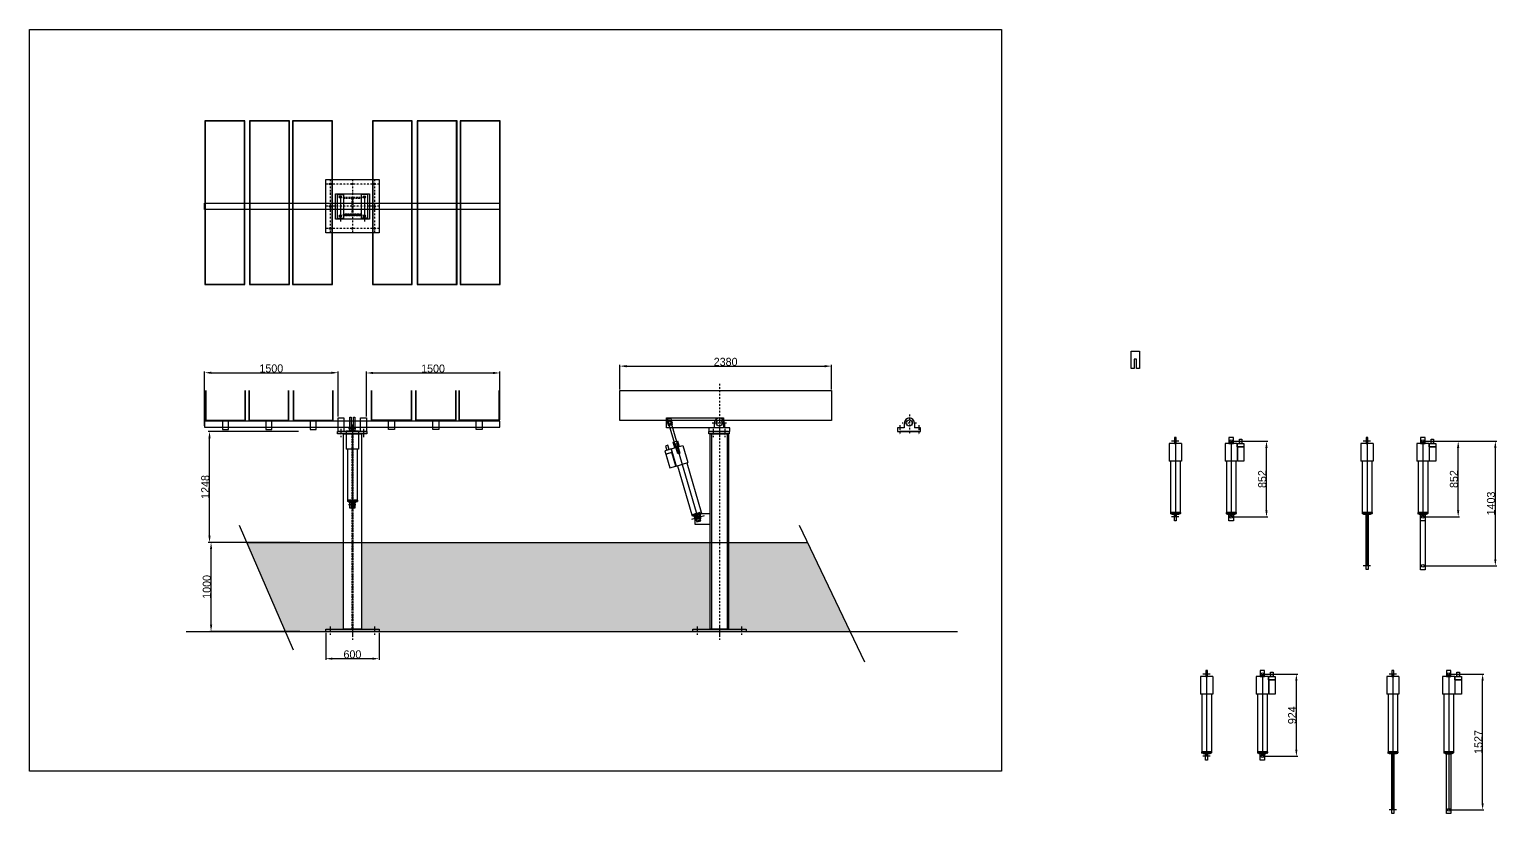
# Model space of a CAD drawing. Header units: millimetres. Extents: x 1158652 to 1203445, y -551489 to -527295.
# Drawn here: x 1186940 to 1203445, y -536116 to -527295 of the extents above; entities that cross this region are included whole.
import ezdxf

# ---------------------------------------------------------------- set-up
doc = ezdxf.new("R2010")
doc.units = ezdxf.units.MM
doc.linetypes.add('DASHDOT', pattern=[25.4, 12.7, -6.35, 0, -6.35])
doc.linetypes.add('DASHED', pattern=[19.05, 12.7, -6.35])
doc.layers.add('PANEL', color=4, linetype='Continuous')
doc.dimstyles.new('ISO-25$0', dxfattribs={"dimtxt": 18, "dimasz": 15, "dimexe": 1.25, "dimexo": 0.625, "dimtad": 1, "dimtxsty": 'Standard', "dimcen": 2.5, "dimadec": 0, "dimazin": 0, "dimtfac": 1, "dimtmove": 0, "dimatfit": 3, "dimfxl": 1, "dimarcsym": 0})

# ---------------------------------------------------------------- blocks, each defined once
blk = doc.blocks.new('*D15')
at = {"layer": 'Defpoints', "color": 0, "transparency": 16777216}
for p in [(1195962, -531083), (1193582, -531359), (1195962, -531359)]:
    blk.add_point(p, dxfattribs=at)
at = {"layer": 'PANEL', "color": 7, "linetype": 'ByBlock', "lineweight": -2, "transparency": 16777216}
for p, q in [((1193582, -531344), (1193582, -531068)), ((1193657, -531083), (1195887, -531083)), ((1195962, -531344), (1195962, -531068))]:
    blk.add_line(p, q, dxfattribs=at)
at = {"layer": 'PANEL', "color": 7, "transparency": 16777216}
for points in [[(1193657, -531071), (1193657, -531096), (1193582, -531083)], [(1195887, -531071), (1195887, -531096), (1195962, -531083)]]:
    blk.add_solid(points, dxfattribs=at)
at = {"layer": 'PANEL', "color": 7, "transparency": 16777216, "insert": (1194772, -531035), "char_height": 90, "attachment_point": 5}
blk.add_mtext('2380', dxfattribs=at)
blk = doc.blocks.new('A$C56942251')
at = {"layer": 'PANEL', "color": 7}
for p, q in [((0, 868), (0, 668)), ((138, 868), (0, 868)), ((69, 894), (69, 42)), ((138, 868), (138, 668)), ((213, 868), (213, 668)), ((138, 668), (0, 668)), ((15, 668), (15, 93)), ((123, 668), (123, 93)), ((13, 93), (13, 80)), ((125, 93), (13, 93)), ((123, 78), (15, 78)), ((29, 78), (29, 68)), ((109, 73), (29, 73)), ((109, 68), (29, 68)), ((109, 78), (109, 68)), ((125, 93), (125, 80))]:
    blk.add_line(p, q, dxfattribs=at)
for points in [[(44, 868), (94, 868), (94, 937), (44, 937)], [(138, 868), (213, 868), (213, 830), (138, 830)], [(213, 668), (143, 668), (143, 830), (213, 830)], [(190, 868), (161, 868), (161, 918), (190, 918)], [(44, 68), (94, 68), (94, 0), (44, 0)]]:
    blk.add_lwpolyline(points, close=True, dxfattribs=at)
for centre, radius in [((69, 894), 14.5), ((69, 42), 15)]:
    blk.add_circle(centre, radius, dxfattribs=at)
for centre, start, end in [((15, 80), 180, 270), ((123, 80), 270, 0)]:
    blk.add_arc(centre, 2, start, end, dxfattribs=at)
blk = doc.blocks.new('A$C394A4A92')
at = {"layer": 'PANEL', "color": 7}
for p, q in [((0, 868), (0, 668)), ((138, 868), (0, 868)), ((108, 894), (26, 894)), ((69, 894), (69, 42)), ((138, 868), (138, 668)), ((138, 668), (0, 668)), ((15, 668), (15, 93)), ((123, 668), (123, 93)), ((13, 93), (13, 80)), ((125, 93), (13, 93)), ((123, 78), (15, 78)), ((108, 42), (26, 42)), ((29, 78), (29, 68)), ((109, 73), (29, 73)), ((109, 68), (29, 68)), ((109, 78), (109, 68)), ((125, 93), (125, 80))]:
    blk.add_line(p, q, dxfattribs=at)
for points in [[(59, 868), (79, 868), (79, 937), (59, 937)], [(58, 68), (80, 68), (80, 0), (58, 0)]]:
    blk.add_lwpolyline(points, close=True, dxfattribs=at)
for centre, start, end in [((15, 80), 180, 270), ((123, 80), 270, 0)]:
    blk.add_arc(centre, 2, start, end, dxfattribs=at)
blk = doc.blocks.new('*D16')
at = {"layer": 'Defpoints', "color": 0, "transparency": 16777216}
for p in [(1190412, -531157), (1188912, -531770), (1190412, -531665)]:
    blk.add_point(p, dxfattribs=at)
at = {"layer": 'PANEL', "color": 7, "linetype": 'ByBlock', "lineweight": -2, "transparency": 16777216}
for p, q in [((1188912, -531755), (1188912, -531142)), ((1188987, -531157), (1190337, -531157)), ((1190412, -531650), (1190412, -531142))]:
    blk.add_line(p, q, dxfattribs=at)
at = {"layer": 'PANEL', "color": 7, "transparency": 16777216}
for points in [[(1188987, -531145), (1188987, -531170), (1188912, -531157)], [(1190337, -531145), (1190337, -531170), (1190412, -531157)]]:
    blk.add_solid(points, dxfattribs=at)
at = {"layer": 'PANEL', "color": 7, "transparency": 16777216, "insert": (1189662, -531109), "char_height": 90, "attachment_point": 5}
blk.add_mtext('1500', dxfattribs=at)
blk = doc.blocks.new('*D17')
at = {"layer": 'Defpoints', "color": 0, "transparency": 16777216}
for p in [(1192232, -531160), (1190731, -531665), (1192232, -531701)]:
    blk.add_point(p, dxfattribs=at)
at = {"layer": 'PANEL', "color": 7, "linetype": 'ByBlock', "lineweight": -2, "transparency": 16777216}
for p, q in [((1190731, -531650), (1190731, -531145)), ((1190806, -531160), (1192157, -531160)), ((1192232, -531686), (1192232, -531145))]:
    blk.add_line(p, q, dxfattribs=at)
at = {"layer": 'PANEL', "color": 7, "transparency": 16777216}
for points in [[(1190806, -531147), (1190806, -531172), (1190731, -531160)], [(1192157, -531147), (1192157, -531172), (1192232, -531160)]]:
    blk.add_solid(points, dxfattribs=at)
at = {"layer": 'PANEL', "color": 7, "transparency": 16777216, "insert": (1191481, -531111), "char_height": 90, "attachment_point": 5}
blk.add_mtext('1500', dxfattribs=at)
blk = doc.blocks.new('*D18')
at = {"layer": 'Defpoints', "color": 0, "transparency": 16777216}
for p in [(1188984, -533066), (1190675, -533066), (1190874, -534066)]:
    blk.add_point(p, dxfattribs=at)
at = {"layer": 'PANEL', "color": 7, "linetype": 'ByBlock', "lineweight": -2, "transparency": 16777216}
for p, q in [((1189984, -533066), (1188969, -533066)), ((1188984, -533991), (1188984, -533141)), ((1189984, -534066), (1188969, -534066))]:
    blk.add_line(p, q, dxfattribs=at)
at = {"layer": 'PANEL', "color": 7, "transparency": 16777216}
for points in [[(1188972, -533141), (1188997, -533141), (1188984, -533066)], [(1188972, -533991), (1188997, -533991), (1188984, -534066)]]:
    blk.add_solid(points, dxfattribs=at)
at = {"layer": 'PANEL', "color": 7, "transparency": 16777216, "insert": (1188936, -533566), "char_height": 90, "attachment_point": 5, "rotation": 90}
blk.add_mtext('1000', dxfattribs=at)
blk = doc.blocks.new('*D19')
at = {"layer": 'Defpoints', "color": 0, "transparency": 16777216}
for p in [(1188967, -531819), (1190406, -531819), (1189384, -533066)]:
    blk.add_point(p, dxfattribs=at)
at = {"layer": 'PANEL', "color": 7, "linetype": 'ByBlock', "lineweight": -2, "transparency": 16777216}
for p, q in [((1189967, -531819), (1188952, -531819)), ((1188967, -532991), (1188967, -531894)), ((1189369, -533066), (1188952, -533066))]:
    blk.add_line(p, q, dxfattribs=at)
at = {"layer": 'PANEL', "color": 7, "transparency": 16777216}
for points in [[(1188954, -531894), (1188979, -531894), (1188967, -531819)], [(1188954, -532991), (1188979, -532991), (1188967, -533066)]]:
    blk.add_solid(points, dxfattribs=at)
at = {"layer": 'PANEL', "color": 7, "transparency": 16777216, "insert": (1188919, -532442), "char_height": 90, "attachment_point": 5, "rotation": 90}
blk.add_mtext('1248', dxfattribs=at)
blk = doc.blocks.new('*D20')
at = {"layer": 'Defpoints', "color": 0, "transparency": 16777216}
for p in [(1200810, -534547), (1201192, -534547), (1200810, -535471)]:
    blk.add_point(p, dxfattribs=at)
at = {"layer": 'PANEL', "color": 7, "linetype": 'ByBlock', "lineweight": -2, "transparency": 16777216}
for p, q in [((1200825, -534547), (1201207, -534547)), ((1201192, -535396), (1201192, -534622)), ((1200825, -535471), (1201207, -535471))]:
    blk.add_line(p, q, dxfattribs=at)
at = {"layer": 'PANEL', "color": 7, "transparency": 16777216}
for points in [[(1201179, -534622), (1201204, -534622), (1201192, -534547)], [(1201179, -535396), (1201204, -535396), (1201192, -535471)]]:
    blk.add_solid(points, dxfattribs=at)
at = {"layer": 'PANEL', "color": 7, "transparency": 16777216, "insert": (1201144, -535009), "char_height": 90, "attachment_point": 5, "rotation": 90}
blk.add_mtext('924', dxfattribs=at)
blk = doc.blocks.new('*D21')
at = {"layer": 'Defpoints', "color": 0, "transparency": 16777216}
for p in [(1200459, -531927), (1200856, -531927), (1200459, -532779)]:
    blk.add_point(p, dxfattribs=at)
at = {"layer": 'PANEL', "color": 7, "linetype": 'ByBlock', "lineweight": -2, "transparency": 16777216}
for p, q in [((1200474, -531927), (1200871, -531927)), ((1200856, -532704), (1200856, -532002)), ((1200474, -532779), (1200871, -532779))]:
    blk.add_line(p, q, dxfattribs=at)
at = {"layer": 'PANEL', "color": 7, "transparency": 16777216}
for points in [[(1200843, -532002), (1200868, -532002), (1200856, -531927)], [(1200843, -532704), (1200868, -532704), (1200856, -532779)]]:
    blk.add_solid(points, dxfattribs=at)
at = {"layer": 'PANEL', "color": 7, "transparency": 16777216, "insert": (1200808, -532353), "char_height": 90, "attachment_point": 5, "rotation": 90}
blk.add_mtext('852', dxfattribs=at)
blk = doc.blocks.new('*D22')
at = {"layer": 'Defpoints', "color": 0, "transparency": 16777216}
for p in [(1202615, -531927), (1203012, -531927), (1202615, -532779)]:
    blk.add_point(p, dxfattribs=at)
at = {"layer": 'PANEL', "color": 7, "linetype": 'ByBlock', "lineweight": -2, "transparency": 16777216}
for p, q in [((1202630, -531927), (1203027, -531927)), ((1203012, -532704), (1203012, -532002)), ((1202630, -532779), (1203027, -532779))]:
    blk.add_line(p, q, dxfattribs=at)
at = {"layer": 'PANEL', "color": 7, "transparency": 16777216}
for points in [[(1202999, -532002), (1203024, -532002), (1203012, -531927)], [(1202999, -532704), (1203024, -532704), (1203012, -532779)]]:
    blk.add_solid(points, dxfattribs=at)
at = {"layer": 'PANEL', "color": 7, "transparency": 16777216, "insert": (1202964, -532353), "char_height": 90, "attachment_point": 5, "rotation": 90}
blk.add_mtext('852', dxfattribs=at)
blk = doc.blocks.new('*D23')
at = {"layer": 'Defpoints', "color": 0, "transparency": 16777216}
for p in [(1202905, -534547), (1203287, -534547), (1202905, -536074)]:
    blk.add_point(p, dxfattribs=at)
at = {"layer": 'PANEL', "color": 7, "linetype": 'ByBlock', "lineweight": -2, "transparency": 16777216}
for p, q in [((1202920, -534547), (1203302, -534547)), ((1203287, -535999), (1203287, -534622)), ((1202920, -536074), (1203302, -536074))]:
    blk.add_line(p, q, dxfattribs=at)
at = {"layer": 'PANEL', "color": 7, "transparency": 16777216}
for points in [[(1203274, -534622), (1203299, -534622), (1203287, -534547)], [(1203274, -535999), (1203299, -535999), (1203287, -536074)]]:
    blk.add_solid(points, dxfattribs=at)
at = {"layer": 'PANEL', "color": 7, "transparency": 16777216, "insert": (1203239, -535310), "char_height": 90, "attachment_point": 5, "rotation": 90}
blk.add_mtext('1527', dxfattribs=at)
blk = doc.blocks.new('*D24')
at = {"layer": 'Defpoints', "color": 0, "transparency": 16777216}
for p in [(1202615, -531927), (1203430, -531927), (1202615, -533330)]:
    blk.add_point(p, dxfattribs=at)
at = {"layer": 'PANEL', "color": 7, "linetype": 'ByBlock', "lineweight": -2, "transparency": 16777216}
for p, q in [((1202630, -531927), (1203445, -531927)), ((1203430, -533255), (1203430, -532002)), ((1202630, -533330), (1203445, -533330))]:
    blk.add_line(p, q, dxfattribs=at)
at = {"layer": 'PANEL', "color": 7, "transparency": 16777216}
for points in [[(1203417, -532002), (1203442, -532002), (1203430, -531927)], [(1203417, -533255), (1203442, -533255), (1203430, -533330)]]:
    blk.add_solid(points, dxfattribs=at)
at = {"layer": 'PANEL', "color": 7, "transparency": 16777216, "insert": (1203381, -532628), "char_height": 90, "attachment_point": 5, "rotation": 90}
blk.add_mtext('1403', dxfattribs=at)
blk = doc.blocks.new('*D25')
at = {"layer": 'Defpoints', "color": 0, "transparency": 16777216}
for p in [(1190274, -534066), (1190874, -534066), (1190874, -534373)]:
    blk.add_point(p, dxfattribs=at)
at = {"layer": 'PANEL', "color": 7, "linetype": 'ByBlock', "lineweight": -2, "transparency": 16777216}
for p, q in [((1190274, -534081), (1190274, -534388)), ((1190874, -534081), (1190874, -534388)), ((1190349, -534373), (1190799, -534373))]:
    blk.add_line(p, q, dxfattribs=at)
at = {"layer": 'PANEL', "color": 7, "transparency": 16777216}
for points in [[(1190349, -534361), (1190349, -534386), (1190274, -534373)], [(1190799, -534361), (1190799, -534386), (1190874, -534373)]]:
    blk.add_solid(points, dxfattribs=at)
at = {"layer": 'PANEL', "color": 7, "transparency": 16777216, "insert": (1190574, -534325), "char_height": 90, "attachment_point": 5}
blk.add_mtext('600', dxfattribs=at)

msp = doc.modelspace()

# ---------------------------------------------------------------- hatches: boundary and pattern name
at = {"layer": 'PANEL'}
h = msp.add_hatch(dxfattribs=at)
h.set_pattern_fill('AR-CONC', color=0)
h.set_pattern_definition([(50, (-16390.36, -18080.83), (182.184669, -15.939086), [19.05, -209.55]), (355, (-16390.36, -18080.83), (-35.243421, 191.056845), [15.24, -167.640584]), (100.451445, (-16375.18, -18082.16), (146.941247, 175.117752), [16.19001, -178.090245]), (46.1842, (-16390.36, -18030.03), (271.07904, -42.042328), [28.575, -314.325]), (96.635558, (-16367.77, -18033.53), (237.404134, 247.426125), [24.285023, -267.13561]), (351.18415, (-16390.36, -18030.03), (237.404134, 247.426125), [22.859967, -251.45973]), (21, (-16364.96, -18042.73), (151.614391, -102.265198), [19.05, -209.55]), (326, (-16364.96, -18042.73), (61.802028, 184.187966), [15.24, -167.64]), (71.451445, (-16352.33, -18051.25), (213.41642, 81.92277), [16.19001, -178.089938]), (37.5, (-16390.36, -18080.83), (3.0886033, 84.555039), [0, -165.608, 0, -170.18, 0, -168.275]), (7.5, (-16390.36, -18080.83), (66.8196625, 100.180575), [0, -97.028, 0, -161.798, 0, -64.135]), (327.5, (-16447.004, -18080.83), (135.590595, -5.728744), [0, -63.5, 0, -198.12, 0, -262.89]), (317.5, (-16472.4, -18080.83), (148.129181, 25.426491), [0, -82.55, 0, -131.572, 0, -186.69])])
h.paths.add_polyline_path([(1194401.3, -534066.3), (1194401.3, -534042.5), (1194599.8, -534042.5), (1194599.8, -533066.3), (1190675, -533066.3), (1190675, -534042.5), (1190873.5, -534042.5), (1190873.5, -534066.3)])
h.paths.add_polyline_path([(1190472, -534042.5), (1190472, -533066.3), (1189384.2, -533066.3), (1189818.3, -534066.3), (1190273.5, -534066.3), (1190273.5, -534042.5)])
h.paths.add_polyline_path([(1194802.8, -534042.5), (1195001.3, -534042.5), (1195001.3, -534066.3), (1196169.7, -534066.3), (1195691.4, -533066.3), (1194802.8, -533066.3)])

# ---------------------------------------------------------------- linework, layer by layer
at = {"layer": 'PANEL', "color": 150}
for p, q in [((1190273.5, -529584.9), (1190273.5, -528984.9)), ((1190273.5, -528984.9), (1190873.5, -528984.9)), ((1190873.5, -528984.9), (1190873.5, -529584.9)), ((1190873.5, -529584.9), (1190273.5, -529584.9)), ((1194780.9, -531722.9), (1194621.5, -531722.9)), ((1190405.9, -531818.6), (1190734.7, -531818.6)), ((1190405.9, -531842.5), (1190405.9, -531818.6)), ((1190734.7, -531842.5), (1190405.9, -531842.5)), ((1190675, -531818.6), (1190472, -531818.6)), ((1190472, -531842.5), (1190675, -531842.5)), ((1190734.7, -531818.6), (1190734.7, -531842.5)), ((1194583.5, -531818.6), (1194812.3, -531818.6)), ((1194583.5, -531842.5), (1194583.5, -531818.6)), ((1194812.3, -531842.5), (1194583.5, -531842.5)), ((1194802.7, -531818.6), (1194599.7, -531818.6)), ((1194599.7, -531842.5), (1194802.7, -531842.5)), ((1194812.3, -531818.6), (1194812.3, -531842.5)), ((1196706.3, -531818.6), (1196949.9, -531818.6)), ((1196940.2, -531818.6), (1196737.2, -531818.6)), ((1194491.8, -532777.6), (1194484.2, -532751.9)), ((1189299.4, -532871), (1189907.7, -534272.3)), ((1194531.1, -532765.9), (1194386.3, -532808.8)), ((1194418, -532771.5), (1194425.6, -532797.2)), ((1194425.6, -532797.2), (1194491.8, -532777.6)), ((1195598, -532871), (1196333.8, -534409.5)), ((1190273.5, -534042.5), (1190873.5, -534042.5)), ((1190273.5, -534066.3), (1190273.5, -534042.5)), ((1190873.5, -534066.3), (1190273.5, -534066.3)), ((1190675, -534042.5), (1190472, -534042.5)), ((1190873.5, -534042.5), (1190873.5, -534066.3)), ((1194401.3, -534042.5), (1195001.3, -534042.5)), ((1194401.3, -534066.3), (1194401.3, -534042.5)), ((1195001.3, -534066.3), (1194401.3, -534066.3)), ((1194802.8, -534042.5), (1194599.8, -534042.5)), ((1195001.3, -534042.5), (1195001.3, -534066.3))]:
    msp.add_line(p, q, dxfattribs=at)
at = {"layer": 'PANEL', "color": 150, "linetype": 'DASHDOT', "ltscale": 1.5}
for p, q in [((1190873.5, -529034.9), (1190273.5, -529034.9)), ((1190323.5, -528984.9), (1190323.5, -529584.9)), ((1190573.5, -528984.9), (1190573.5, -529584.9)), ((1190823.5, -528984.9), (1190823.5, -529584.9)), ((1190873.5, -529284.9), (1190273.5, -529284.9)), ((1190873.5, -529534.9), (1190273.5, -529534.9)), ((1190445.6, -531789.2), (1190445.6, -531881.7)), ((1190573.5, -531789.2), (1190573.5, -531881.7)), ((1194633.5, -531789.2), (1194633.5, -531881.7)), ((1194701.2, -531789.2), (1194701.2, -531881.7)), ((1194762.3, -531789.2), (1194762.3, -531881.7)), ((1190323.5, -534013.1), (1190323.5, -534105.6)), ((1190573.5, -534013.1), (1190573.5, -534105.6)), ((1190823.5, -534013.1), (1190823.5, -534105.6)), ((1194451.3, -534013.1), (1194451.3, -534105.6)), ((1194701.3, -534013.1), (1194701.3, -534105.6)), ((1194951.3, -534013.1), (1194951.3, -534105.6))]:
    msp.add_line(p, q, dxfattribs=at)
at = {"layer": 'PANEL', "color": 3}
for p, q in [((1190402.5, -529151.9), (1190474.5, -529151.9)), ((1190402.5, -529151.9), (1190402.5, -529417.9)), ((1190438.5, -529179.9), (1190438.5, -529457.6)), ((1190474.5, -529151.9), (1190474.5, -529417.9)), ((1190744.5, -529151.9), (1190672.5, -529151.9)), ((1190672.5, -529151.9), (1190672.5, -529417.9)), ((1190708.5, -529179.9), (1190708.5, -529457.6)), ((1190744.5, -529151.9), (1190744.5, -529417.9)), ((1190402.5, -529417.9), (1190474.5, -529417.9)), ((1190744.5, -529417.9), (1190672.5, -529417.9)), ((1194644.2, -531722.9), (1194644.2, -531775.9)), ((1194758.2, -531722.9), (1194758.2, -531775.9)), ((1196781.7, -531722.9), (1196781.7, -531775.9)), ((1196895.7, -531722.9), (1196895.7, -531775.9)), ((1190697.7, -531789.2), (1190697.7, -531881.7))]:
    msp.add_line(p, q, dxfattribs=at)
at = {"layer": 'PANEL', "color": 30, "linetype": 'DASHED', "ltscale": 1.5}
for p, q in [((1190472, -529182.7), (1190675, -529182.7)), ((1190472, -529194.7), (1190472, -529182.7)), ((1190472, -529194.7), (1190567.5, -529194.7)), ((1190567.5, -529194.7), (1190567.5, -529375.1)), ((1190579.5, -529194.7), (1190675, -529194.7)), ((1190579.5, -529194.7), (1190579.5, -529375.1)), ((1190675, -529182.7), (1190675, -529194.7)), ((1190567.5, -529375.1), (1190472, -529375.1)), ((1190472, -529387.1), (1190472, -529375.1)), ((1190472, -529375.1), (1190567.5, -529375.1)), ((1190472, -529375.1), (1190472, -529387.1)), ((1190675, -529387.1), (1190472, -529387.1)), ((1190472, -529387.1), (1190675, -529387.1)), ((1190675, -529375.1), (1190579.5, -529375.1)), ((1190579.5, -529375.1), (1190675, -529375.1)), ((1190675, -529375.1), (1190675, -529387.1)), ((1190675, -529387.1), (1190675, -529375.1)), ((1190567.5, -531842.5), (1190567.5, -534042.5)), ((1190579.5, -531842.5), (1190579.5, -534042.5))]:
    msp.add_line(p, q, dxfattribs=at)
at = {"layer": 'PANEL', "color": 30, "linetype": 'DASHDOT', "ltscale": 1.5}
for p, q in [((1194701.3, -531280.5), (1194701.3, -534162.7)), ((1196731.9, -531745.9), (1196731.9, -531852.4)), ((1196918.4, -531722.9), (1196759, -531722.9)), ((1196838.9, -531625.2), (1196838.9, -531849)), ((1196945.9, -531745.9), (1196945.9, -531852.4)), ((1190573.5, -531779.3), (1190573.5, -534162.7))]:
    msp.add_line(p, q, dxfattribs=at)
at = {"layer": 'PANEL', "color": 30}
for p, q in [((1190472, -534042.5), (1190472, -531842.5)), ((1190675, -531842.5), (1190675, -534042.5)), ((1194599.8, -534042.5), (1194599.8, -531842.5)), ((1194612.8, -531842.5), (1194612.8, -534042.5)), ((1194789.8, -531842.5), (1194789.8, -534042.5)), ((1194802.8, -531842.5), (1194802.8, -534042.5))]:
    msp.add_line(p, q, dxfattribs=at)
at = {"layer": 'PANEL', "color": 7}
for p, q in [((1199870.1, -531926.9), (1199787.5, -531926.9)), ((1199830.8, -531926.9), (1199830.8, -532778.9)), ((1200458.6, -531926.9), (1200458.6, -532778.9)), ((1202026.3, -531926.9), (1201943.7, -531926.9)), ((1201986.9, -531926.9), (1201986.9, -533329.6)), ((1202614.7, -531926.9), (1202614.7, -532778.9)), ((1199761.8, -531952.9), (1199761.8, -532152.9)), ((1199899.8, -531952.9), (1199761.8, -531952.9)), ((1199899.8, -531952.9), (1199899.8, -532152.9)), ((1200389.6, -531952.9), (1200389.6, -532152.9)), ((1200527.6, -531952.9), (1200389.6, -531952.9)), ((1200527.6, -531952.9), (1200527.6, -532152.9)), ((1200602.6, -531952.9), (1200602.6, -532152.9)), ((1201917.9, -531952.9), (1201917.9, -532152.9)), ((1202055.9, -531952.9), (1201917.9, -531952.9)), ((1202055.9, -531952.9), (1202055.9, -532152.9)), ((1202545.7, -531952.9), (1202545.7, -532152.9)), ((1202683.7, -531952.9), (1202545.7, -531952.9)), ((1202683.7, -531952.9), (1202683.7, -532152.9)), ((1202758.7, -531952.9), (1202758.7, -532152.9)), ((1199899.8, -532152.9), (1199761.8, -532152.9)), ((1199776.8, -532152.9), (1199776.8, -532727.9)), ((1199884.8, -532152.9), (1199884.8, -532727.9)), ((1200527.6, -532152.9), (1200389.6, -532152.9)), ((1200404.6, -532152.9), (1200404.6, -532727.9)), ((1200512.6, -532152.9), (1200512.6, -532727.9)), ((1202055.9, -532152.9), (1201917.9, -532152.9)), ((1201932.9, -532152.9), (1201932.9, -532727.9)), ((1202040.9, -532152.9), (1202040.9, -532727.9)), ((1202683.7, -532152.9), (1202545.7, -532152.9)), ((1202560.7, -532152.9), (1202560.7, -532727.9)), ((1202668.7, -532152.9), (1202668.7, -532727.9)), ((1199774.8, -532727.9), (1199774.8, -532740.9)), ((1199886.8, -532727.9), (1199774.8, -532727.9)), ((1199884.8, -532742.9), (1199776.8, -532742.9)), ((1199790.8, -532742.9), (1199790.8, -532752.9)), ((1199870.8, -532747.9), (1199790.8, -532747.9)), ((1199870.8, -532752.9), (1199790.8, -532752.9)), ((1199870.8, -532742.9), (1199870.8, -532752.9)), ((1199886.8, -532727.9), (1199886.8, -532740.9)), ((1200402.6, -532727.9), (1200402.6, -532740.9)), ((1200514.6, -532727.9), (1200402.6, -532727.9)), ((1200512.6, -532742.9), (1200404.6, -532742.9)), ((1200418.6, -532742.9), (1200418.6, -532752.9)), ((1200498.6, -532747.9), (1200418.6, -532747.9)), ((1200498.6, -532752.9), (1200418.6, -532752.9)), ((1200498.6, -532742.9), (1200498.6, -532752.9)), ((1200514.6, -532727.9), (1200514.6, -532740.9)), ((1201930.9, -532727.9), (1201930.9, -532740.9)), ((1202042.9, -532727.9), (1201930.9, -532727.9)), ((1202040.9, -532742.9), (1201932.9, -532742.9)), ((1201946.9, -532742.9), (1201946.9, -532752.9)), ((1202026.9, -532747.9), (1201946.9, -532747.9)), ((1202026.9, -532752.9), (1201946.9, -532752.9)), ((1202026.9, -532742.9), (1202026.9, -532752.9)), ((1202042.9, -532727.9), (1202042.9, -532740.9)), ((1202558.7, -532727.9), (1202558.7, -532740.9)), ((1202670.7, -532727.9), (1202558.7, -532727.9)), ((1202668.7, -532742.9), (1202560.7, -532742.9)), ((1202574.7, -532742.9), (1202574.7, -532752.9)), ((1202654.7, -532747.9), (1202574.7, -532747.9)), ((1202654.7, -532752.9), (1202574.7, -532752.9)), ((1202654.7, -532742.9), (1202654.7, -532752.9)), ((1202654.7, -532742.9), (1202654.7, -532752.9)), ((1202670.7, -532727.9), (1202670.7, -532740.9)), ((1199870.1, -532778.9), (1199787.5, -532778.9)), ((1189384.2, -533066.3), (1195691.4, -533066.3)), ((1202026.3, -533329.6), (1201943.7, -533329.6)), ((1188703.8, -534066.3), (1197380, -534066.3)), ((1200113, -534572.8), (1200113, -534772.8)), ((1200251, -534572.8), (1200113, -534572.8)), ((1200221.4, -534546.8), (1200138.8, -534546.8)), ((1200182, -534546.8), (1200182, -535470.8)), ((1200251, -534572.8), (1200251, -534772.8)), ((1200740.8, -534572.8), (1200740.8, -534772.8)), ((1200878.8, -534572.8), (1200740.8, -534572.8)), ((1200809.8, -534546.8), (1200809.8, -535470.8)), ((1200878.8, -534572.8), (1200878.8, -534772.8)), ((1200953.8, -534572.8), (1200953.8, -534772.8)), ((1202208.1, -534572.8), (1202208.1, -534772.8)), ((1202346.1, -534572.8), (1202208.1, -534572.8)), ((1202316.4, -534546.8), (1202233.8, -534546.8)), ((1202277.1, -534546.8), (1202277.1, -536073.8)), ((1202346.1, -534572.8), (1202346.1, -534772.8)), ((1202835.9, -534572.8), (1202835.9, -534772.8)), ((1202973.9, -534572.8), (1202835.9, -534572.8)), ((1202904.9, -534546.8), (1202904.9, -536073.8)), ((1202973.9, -534572.8), (1202973.9, -534772.8)), ((1203048.9, -534572.8), (1203048.9, -534772.8)), ((1200251, -534772.8), (1200113, -534772.8)), ((1200128, -534772.8), (1200128, -535419.8)), ((1200236, -534772.8), (1200236, -535419.8)), ((1200878.8, -534772.8), (1200740.8, -534772.8)), ((1200755.8, -534772.8), (1200755.8, -535419.8)), ((1200863.8, -534772.8), (1200863.8, -535419.8)), ((1202346.1, -534772.8), (1202208.1, -534772.8)), ((1202223.1, -534772.8), (1202223.1, -535419.8)), ((1202331.1, -534772.8), (1202331.1, -535419.8)), ((1202973.9, -534772.8), (1202835.9, -534772.8)), ((1202850.9, -534772.8), (1202850.9, -535419.8)), ((1202958.9, -534772.8), (1202958.9, -535419.8)), ((1200126, -535419.8), (1200126, -535432.8)), ((1200238, -535419.8), (1200126, -535419.8)), ((1200236, -535434.8), (1200128, -535434.8)), ((1200221.4, -535470.8), (1200138.8, -535470.8)), ((1200142, -535434.8), (1200142, -535444.8)), ((1200222, -535439.8), (1200142, -535439.8)), ((1200222, -535444.8), (1200142, -535444.8)), ((1200222, -535434.8), (1200222, -535444.8)), ((1200238, -535419.8), (1200238, -535432.8)), ((1200753.8, -535419.8), (1200753.8, -535432.8)), ((1200865.8, -535419.8), (1200753.8, -535419.8)), ((1200863.8, -535434.8), (1200755.8, -535434.8)), ((1200769.8, -535434.8), (1200769.8, -535444.8)), ((1200849.8, -535439.8), (1200769.8, -535439.8)), ((1200849.8, -535444.8), (1200769.8, -535444.8)), ((1200849.8, -535434.8), (1200849.8, -535444.8)), ((1200865.8, -535419.8), (1200865.8, -535432.8)), ((1202221.1, -535419.8), (1202221.1, -535432.8)), ((1202333.1, -535419.8), (1202221.1, -535419.8)), ((1202331.1, -535434.8), (1202223.1, -535434.8)), ((1202237.1, -535434.8), (1202237.1, -535444.8)), ((1202317.1, -535439.8), (1202237.1, -535439.8)), ((1202317.1, -535444.8), (1202237.1, -535444.8)), ((1202317.1, -535434.8), (1202317.1, -535444.8)), ((1202333.1, -535419.8), (1202333.1, -535432.8)), ((1202848.9, -535419.8), (1202848.9, -535432.8)), ((1202960.9, -535419.8), (1202848.9, -535419.8)), ((1202958.9, -535434.8), (1202850.9, -535434.8)), ((1202864.9, -535434.8), (1202864.9, -535444.8)), ((1202944.9, -535439.8), (1202864.9, -535439.8)), ((1202944.9, -535444.8), (1202864.9, -535444.8)), ((1202944.9, -535434.8), (1202944.9, -535444.8)), ((1202960.9, -535419.8), (1202960.9, -535432.8)), ((1202316.4, -536073.8), (1202233.8, -536073.8))]:
    msp.add_line(p, q, dxfattribs=at)
for points in [[(1186940.2, -527295), (1197875.2, -527295), (1197875.2, -535638.5), (1186940.2, -535638.5)], [(1188914.4, -530163.2), (1189363.3, -530163.2), (1189363.3, -528324.4), (1188914.4, -528324.4)], [(1188918.4, -530159.2), (1189359.3, -530159.2), (1189359.3, -528328.4), (1188918.4, -528328.4)], [(1189417, -530163.2), (1189865.9, -530163.2), (1189865.9, -528324.4), (1189417, -528324.4)], [(1189421, -530159.2), (1189861.9, -530159.2), (1189861.9, -528328.4), (1189421, -528328.4)], [(1189901.7, -530163.2), (1190350.5, -530163.2), (1190350.5, -528324.4), (1189901.7, -528324.4)], [(1189905.7, -530159.2), (1190346.5, -530159.2), (1190346.5, -528328.4), (1189905.7, -528328.4)], [(1190799.1, -530163.2), (1191248, -530163.2), (1191248, -528324.4), (1190799.1, -528324.4)], [(1190803.1, -530159.2), (1191244, -530159.2), (1191244, -528328.4), (1190803.1, -528328.4)], [(1191301.7, -530163.2), (1191750.6, -530163.2), (1191750.6, -528324.4), (1191301.7, -528324.4)], [(1191305.7, -530159.2), (1191746.6, -530159.2), (1191746.6, -528328.4), (1191305.7, -528328.4)], [(1191786.4, -530163.2), (1192235.3, -530163.2), (1192235.3, -528324.4), (1191786.4, -528324.4)], [(1191790.4, -530159.2), (1192231.3, -530159.2), (1192231.3, -528328.4), (1191790.4, -528328.4)], [(1193581.8, -531358.7), (1195962.3, -531358.7), (1195962.3, -531694), (1193581.8, -531694)], [(1189180.2, -531693.7), (1189113.4, -531693.7), (1189113.4, -531795.9), (1189180.2, -531795.9)], [(1189666.7, -531693.7), (1189599.9, -531693.7), (1189599.9, -531795.9), (1189666.7, -531795.9)], [(1190166.9, -531693.7), (1190100.1, -531693.7), (1190100.1, -531795.9), (1190166.9, -531795.9)], [(1190545.3, -531657.6), (1190559.1, -531657.6), (1190559.1, -531809.9), (1190545.3, -531809.9)], [(1190586.1, -531657.6), (1190599.9, -531657.6), (1190599.9, -531809.9), (1190586.1, -531809.9)], [(1190980.2, -531693.7), (1191047, -531693.7), (1191047, -531795.9), (1190980.2, -531795.9)], [(1191480.4, -531693.7), (1191547.2, -531693.7), (1191547.2, -531795.9), (1191480.4, -531795.9)], [(1191966.9, -531693.7), (1192033.7, -531693.7), (1192033.7, -531795.9), (1191966.9, -531795.9)], [(1194124.3, -531749.8), (1194173.8, -531739.3), (1194159.5, -531672.3), (1194110.1, -531682.8)], [(1199820.9, -531952.9), (1199841, -531952.9), (1199841, -531884.4), (1199820.9, -531884.4)], [(1200433.3, -531952.9), (1200483.8, -531952.9), (1200483.8, -531884.4), (1200433.3, -531884.4)], [(1200579.6, -531952.9), (1200550.5, -531952.9), (1200550.5, -531903.6), (1200579.6, -531903.6)], [(1201977.1, -531952.9), (1201997.2, -531952.9), (1201997.2, -531884.4), (1201977.1, -531884.4)], [(1202589.5, -531952.9), (1202640, -531952.9), (1202640, -531884.4), (1202589.5, -531884.4)], [(1202735.8, -531952.9), (1202706.7, -531952.9), (1202706.7, -531903.6), (1202735.8, -531903.6)], [(1200527.6, -531952.9), (1200602.6, -531952.9), (1200602.6, -531991.5), (1200527.6, -531991.5)], [(1200602.6, -532152.9), (1200532.7, -532152.9), (1200532.7, -531991.5), (1200602.6, -531991.5)], [(1202683.7, -531952.9), (1202758.7, -531952.9), (1202758.7, -531991.5), (1202683.7, -531991.5)], [(1202758.7, -532152.9), (1202688.9, -532152.9), (1202688.9, -531991.5), (1202758.7, -531991.5)], [(1190545.3, -532616.9), (1190559.1, -532616.9), (1190559.1, -532682), (1190545.3, -532682)], [(1190586.1, -532616.9), (1190599.9, -532616.9), (1190599.9, -532682), (1190586.1, -532682)], [(1199819.8, -532752.9), (1199841.3, -532752.9), (1199841.3, -532821.3), (1199819.8, -532821.3)], [(1200433.3, -532752.9), (1200483.8, -532752.9), (1200483.8, -532821.3), (1200433.3, -532821.3)], [(1201976, -532752.9), (1201997.5, -532752.9), (1201997.5, -533372), (1201976, -533372)], [(1202589.5, -532752.9), (1202640, -532752.9), (1202640, -532821.3), (1202589.5, -532821.3)], [(1202589.5, -532752.9), (1202640, -532752.9), (1202640, -533372.3), (1202589.5, -533372.3)], [(1200172.2, -534572.8), (1200192.3, -534572.8), (1200192.3, -534504.4), (1200172.2, -534504.4)], [(1200784.6, -534572.8), (1200835.1, -534572.8), (1200835.1, -534504.4), (1200784.6, -534504.4)], [(1200878.8, -534572.8), (1200953.8, -534572.8), (1200953.8, -534611.5), (1200878.8, -534611.5)], [(1200930.9, -534572.8), (1200901.8, -534572.8), (1200901.8, -534523.5), (1200930.9, -534523.5)], [(1202267.3, -534572.8), (1202287.3, -534572.8), (1202287.3, -534504.4), (1202267.3, -534504.4)], [(1202879.6, -534572.8), (1202930.1, -534572.8), (1202930.1, -534504.4), (1202879.6, -534504.4)], [(1202973.9, -534572.8), (1203048.9, -534572.8), (1203048.9, -534611.5), (1202973.9, -534611.5)], [(1203025.9, -534572.8), (1202996.8, -534572.8), (1202996.8, -534523.5), (1203025.9, -534523.5)], [(1200953.8, -534772.8), (1200884, -534772.8), (1200884, -534611.5), (1200953.8, -534611.5)], [(1203048.9, -534772.8), (1202979, -534772.8), (1202979, -534611.5), (1203048.9, -534611.5)], [(1200171.1, -535444.8), (1200192.6, -535444.8), (1200192.6, -535513.3), (1200171.1, -535513.3)], [(1200784.6, -535444.8), (1200835.1, -535444.8), (1200835.1, -535513.3), (1200784.6, -535513.3)], [(1202266.1, -535444.8), (1202287.6, -535444.8), (1202287.6, -536116.3), (1202266.1, -536116.3)], [(1202879.6, -535444.8), (1202930.1, -535444.8), (1202930.1, -536116.3), (1202879.6, -536116.3)]]:
    msp.add_lwpolyline(points, close=True, dxfattribs=at)
at = {"layer": 'PANEL', "color": 1}
for points in [[(1192231.7, -529250), (1192231.7, -529319.8), (1188912, -529319.8), (1188912, -529250)], [(1188912, -531770), (1192231.7, -531770), (1192231.7, -531700.6), (1188912, -531700.6)]]:
    msp.add_lwpolyline(points, close=True, dxfattribs=at)
at = {"layer": 'PANEL', "color": 150}
for points in [[(1190765.1, -529144), (1190765.1, -529430.1), (1190382, -529430.1), (1190382, -529144)], [(1194105.5, -531662.6), (1194746.8, -531662.6), (1194746.8, -531776.7), (1194105.5, -531776.7)], [(1194599.8, -532745.7), (1194423.8, -532745.7), (1194423.8, -532858.8), (1194599.8, -532858.8)]]:
    msp.add_lwpolyline(points, close=True, dxfattribs=at)
for points in [[(1199367.8, -531110.5), (1199333.7, -531110.5), (1199333.7, -530915.2), (1199428.8, -530915.2), (1199428.8, -531110.5), (1199394.6, -531110.5)], [(1199394.6, -531110.5), (1199394.6, -531003.2), (1199367.8, -531003.2), (1199367.8, -531110.5)], [(1194161.4, -531737), (1194257.8, -532062.3), (1194234.8, -532069.1), (1194138.5, -531743.8)]]:
    msp.add_lwpolyline(points, dxfattribs=at)
at = {"layer": 'PANEL', "color": 7}
for points in [[(1188921.8, -531358.7), (1188921.8, -531693.7), (1189371.8, -531693.7), (1189371.8, -531358.7)], [(1188925.8, -531358.7), (1188925.8, -531689.7), (1189367.8, -531689.7), (1189367.8, -531358.7)], [(1189408.3, -531358.7), (1189408.3, -531693.7), (1189858.3, -531693.7), (1189858.3, -531358.7)], [(1189412.3, -531358.7), (1189412.3, -531689.7), (1189854.3, -531689.7), (1189854.3, -531358.7)], [(1189908.5, -531358.7), (1189908.5, -531693.7), (1190358.5, -531693.7), (1190358.5, -531358.7)], [(1189912.5, -531358.7), (1189912.5, -531689.7), (1190354.5, -531689.7), (1190354.5, -531358.7)], [(1191238.6, -531358.7), (1191238.6, -531693.7), (1190788.6, -531693.7), (1190788.6, -531358.7)], [(1191234.6, -531358.7), (1191234.6, -531689.7), (1190792.6, -531689.7), (1190792.6, -531358.7)], [(1191738.8, -531358.7), (1191738.8, -531693.7), (1191288.8, -531693.7), (1191288.8, -531358.7)], [(1191734.8, -531358.7), (1191734.8, -531689.7), (1191292.8, -531689.7), (1191292.8, -531358.7)], [(1192225.3, -531358.7), (1192225.3, -531693.7), (1191775.3, -531693.7), (1191775.3, -531358.7)], [(1192221.3, -531358.7), (1192221.3, -531689.7), (1191779.3, -531689.7), (1191779.3, -531358.7)]]:
    msp.add_lwpolyline(points, dxfattribs=at)
at = {"layer": 'PANEL', "color": 3}
for points in [[(1190412, -531665.3), (1190479.2, -531665.3), (1190479.2, -531818.6), (1190412, -531818.6)], [(1190664.1, -531665.3), (1190731.3, -531665.3), (1190731.3, -531818.6), (1190664.1, -531818.6)]]:
    msp.add_lwpolyline(points, close=True, dxfattribs=at)
for points in [[(1194644.2, -531775.9), (1194583.5, -531775.9), (1194583.5, -531818.6), (1194817.7, -531818.6), (1194817.7, -531775.9), (1194758.2, -531775.9)], [(1196781.7, -531775.9), (1196706.3, -531775.9), (1196706.3, -531818.6), (1196965.7, -531818.6), (1196965.7, -531775.9), (1196895.7, -531775.9)]]:
    msp.add_lwpolyline(points, dxfattribs=at)
at = {"layer": 'PANEL', "color": 150}
for centre, radius in [((1190323.5, -529034.9), 9), ((1190573.5, -529034.9), 9), ((1190823.5, -529034.9), 9), ((1190323.5, -529284.9), 9), ((1190823.5, -529284.9), 9), ((1190323.5, -529534.9), 9), ((1190573.5, -529534.9), 9), ((1190823.5, -529534.9), 9), ((1194143.6, -531719.1), 25.2), ((1194143.6, -531719.1), 14.1), ((1194458.7, -532787.4), 14.1)]:
    msp.add_circle(centre, radius, dxfattribs=at)
at = {"layer": 'PANEL', "color": 3}
for centre, radius in [((1190438.5, -529179.9), 13), ((1190438.5, -529179.9), 9), ((1190708.5, -529179.9), 13), ((1190708.5, -529179.9), 9), ((1190438.5, -529394.2), 13), ((1190438.5, -529394.2), 9), ((1190708.5, -529394.2), 13), ((1190708.5, -529394.2), 9), ((1194701.2, -531722.9), 35), ((1196838.7, -531722.9), 35)]:
    msp.add_circle(centre, radius, dxfattribs=at)
at = {"layer": 'PANEL', "color": 7}
for centre, radius in [((1194143.6, -531719.1), 14.5), ((1200458.6, -531926.9), 14.5), ((1202614.7, -531926.9), 14.5), ((1200458.6, -532778.9), 15), ((1202614.7, -532778.9), 15), ((1202614.7, -533329.9), 15), ((1200809.8, -534546.8), 14.5), ((1202904.9, -534546.8), 14.5), ((1200809.8, -535470.8), 15), ((1202904.9, -536073.8), 15)]:
    msp.add_circle(centre, radius, dxfattribs=at)
at = {"layer": 'PANEL', "color": 3}
for centre in [(1194701.2, -531722.9), (1196838.7, -531722.9)]:
    msp.add_arc(centre, 57, 0, 180, dxfattribs=at)
at = {"layer": 'PANEL', "color": 7}
for centre, start, end in [((1199776.8, -532740.9), 180, 270), ((1199884.8, -532740.9), 270, 0), ((1200404.6, -532740.9), 180, 270), ((1200512.6, -532740.9), 270, 0), ((1201932.9, -532740.9), 180, 270), ((1202040.9, -532740.9), 270, 0), ((1202560.7, -532740.9), 180, 270), ((1202668.7, -532740.9), 270, 0), ((1200128, -535432.8), 180, 270), ((1200236, -535432.8), 270, 0), ((1200755.8, -535432.8), 180, 270), ((1200863.8, -535432.8), 270, 0), ((1202223.1, -535432.8), 180, 270), ((1202331.1, -535432.8), 270, 0), ((1202850.9, -535432.8), 180, 270), ((1202958.9, -535432.8), 270, 0)]:
    msp.add_arc(centre, 2, start, end, dxfattribs=at)
at = {"layer": 'PANEL', "color": 150}
msp.add_arc((1194458.7, -532787.4), 34.5, 196.5, 16.5, dxfattribs=at)

# ---------------------------------------------------------------- block references
at = {"layer": 'PANEL', "color": 7}
msp.add_blockref('A$C394A4A92', (1190504.5, -532683.7), dxfattribs=at)
at = {"layer": 'PANEL', "color": 7, "xscale": -1, "rotation": 16.40000000000001}
msp.add_blockref('A$C56942251', (1194536.9, -532808.6), dxfattribs=at)

# ---------------------------------------------------------------- dimensions: what is measured, and where the dimension line sits
at = {"layer": 'PANEL', "color": 7}
for base, p1, p2, picture, middle in [((1190412, -531157.5), (1188912, -531770), (1190412, -531665.3), '*D16', (1189662, -531109.4)), ((1192231.7, -531159.6), (1190731.3, -531665.3), (1192231.7, -531700.6), '*D17', (1191481.5, -531111.4)), ((1195962.293, -531083.3057), (1193581.8283, -531358.7008), (1195962.293, -531358.7008), '*D15', (1194772.0607, -531035.1807)), ((1190873.5, -534373.5), (1190273.5, -534066.3), (1190873.5, -534066.3), '*D25', (1190573.5, -534325.3))]:
    dim = msp.add_linear_dim(base=base, p1=p1, p2=p2, dimstyle='ISO-25$0', override={"dimscale": 5, "dimexe": 3, "dimexo": 3, "dimdec": 0, "dimclrd": 7, "dimclre": 7, "dimclrt": 7, "dimtdec": 0, "dimfxl": 200, "dimfxlon": 1, "dimarcsym": 1}, dxfattribs=at)
    dim.commit()
    dim.dimension.update_dxf_attribs({"geometry": picture, "text_midpoint": middle})
for base, p1, p2, picture, middle in [((1188966.8, -531818.6), (1189384.2, -533066.3), (1190405.9, -531818.6), '*D19', (1188918.6, -532442.5)), ((1200855.7, -531926.9), (1200458.6, -532778.9), (1200458.6, -531926.9), '*D21', (1200807.6, -532352.9)), ((1203011.9, -531926.9), (1202614.7, -532778.9), (1202614.7, -531926.9), '*D22', (1202963.8, -532352.9)), ((1203429.6, -531926.9), (1202614.7, -533329.9), (1202614.7, -531926.9), '*D24', (1203381.4, -532628.4)), ((1188984.4, -533066.3), (1190873.5, -534066.3), (1190675, -533066.3), '*D18', (1188936.3, -533566.3)), ((1201191.8, -534546.8), (1200809.8, -535470.8), (1200809.8, -534546.8), '*D20', (1201143.6, -535008.8)), ((1203286.8, -534546.8), (1202904.9, -536073.8), (1202904.9, -534546.8), '*D23', (1203238.6, -535310.3))]:
    dim = msp.add_linear_dim(base=base, p1=p1, p2=p2, angle=90, dimstyle='ISO-25$0', override={"dimscale": 5, "dimexe": 3, "dimexo": 3, "dimdec": 0, "dimclrd": 7, "dimclre": 7, "dimclrt": 7, "dimtdec": 0, "dimfxl": 200, "dimfxlon": 1, "dimarcsym": 1}, dxfattribs=at)
    dim.commit()
    dim.dimension.update_dxf_attribs({"geometry": picture, "text_midpoint": middle})

doc.saveas('drawing.dxf')
